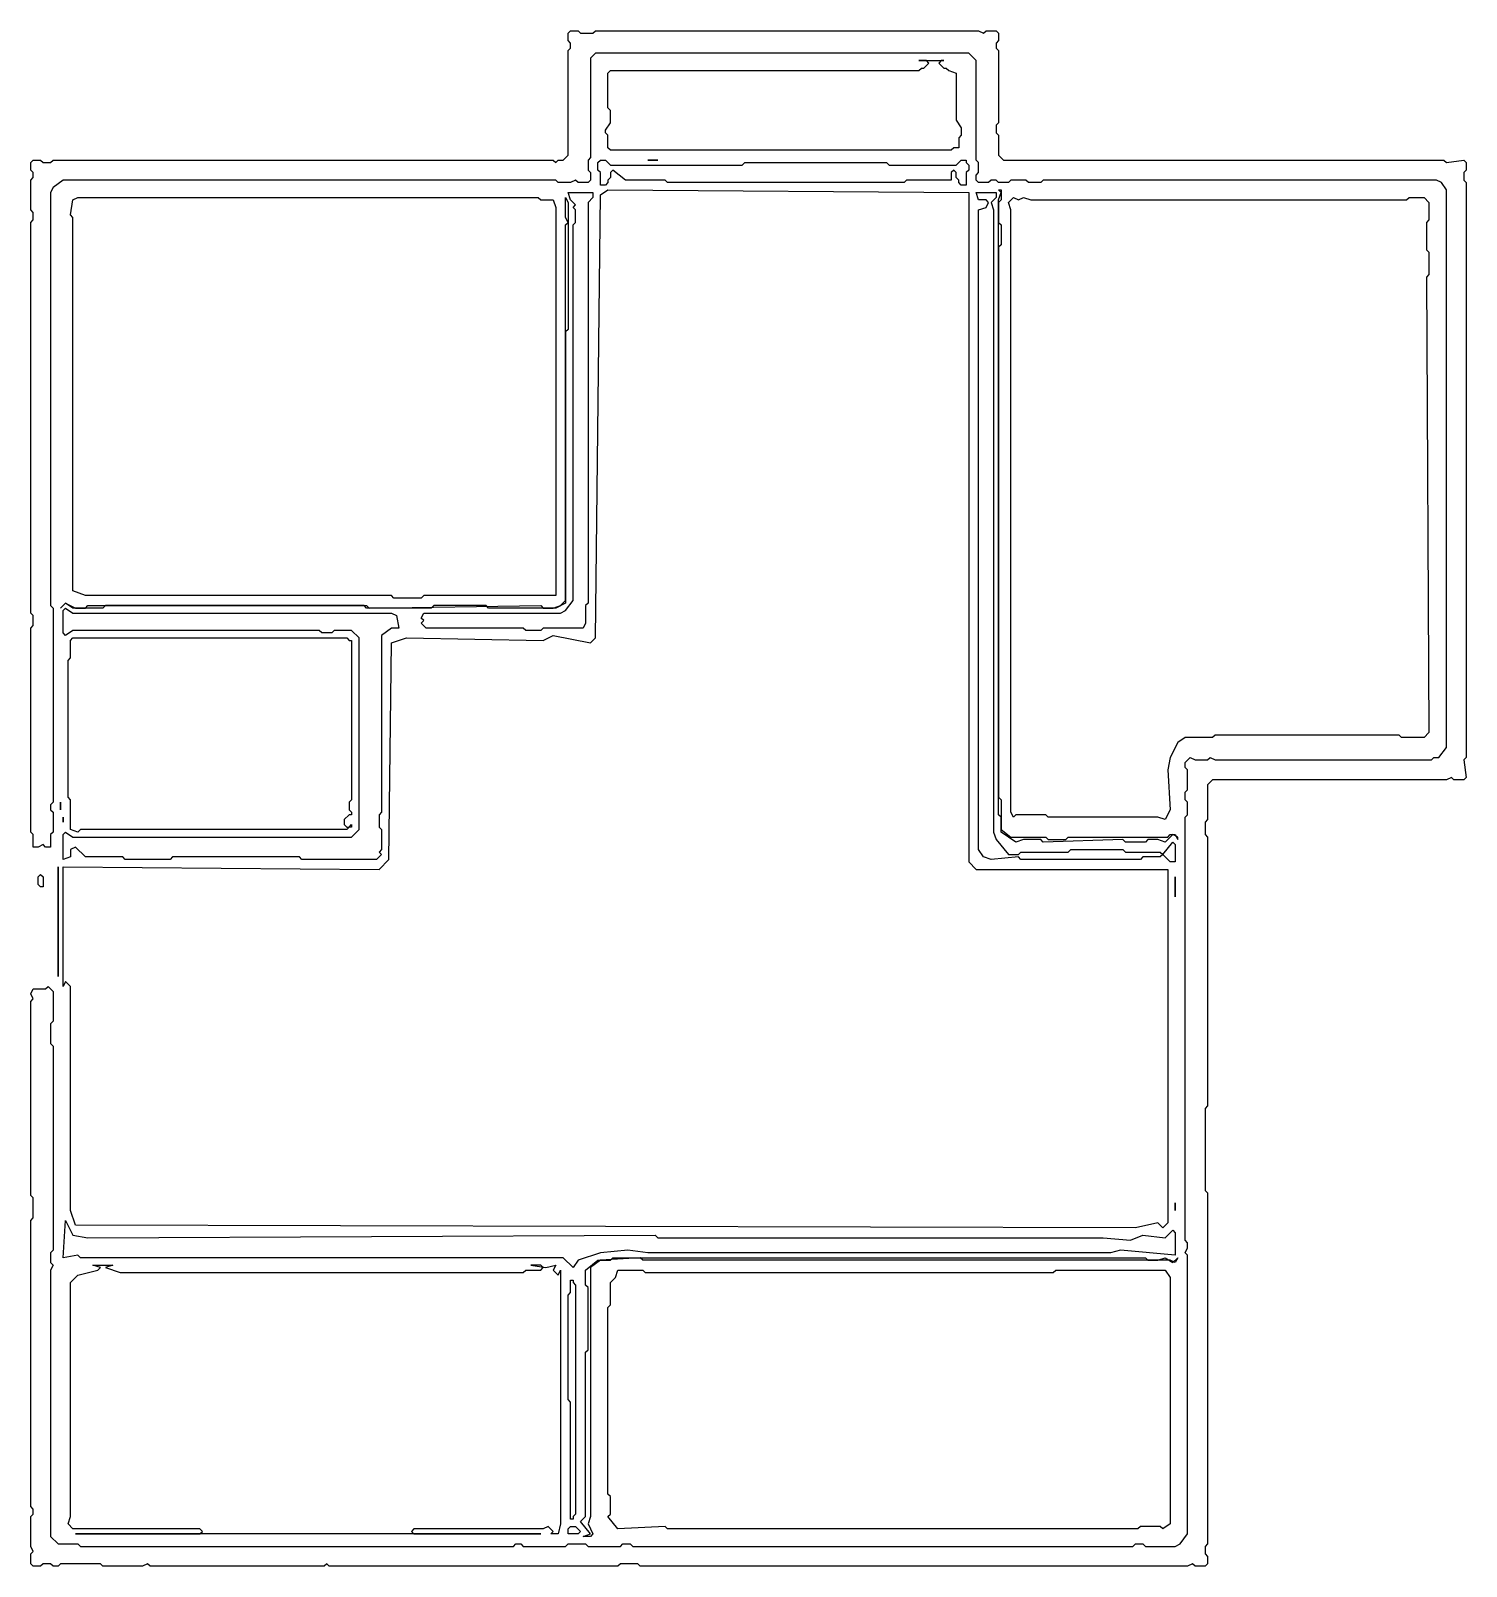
# Model space of a CAD drawing. Header units: metres. Extents: x 225 to 802, y 205 to 822.
import ezdxf

# ---------------------------------------------------------------- set-up
doc = ezdxf.new("R2010")
doc.units = ezdxf.units.M
for name, color, linetype in [('Balcony', 7, 'Continuous'), ('Bathroom', 5, 'Continuous'), ('Common_room', 2, 'Continuous'), ('Inner_walls', 9, 'Continuous'), ('Kitchen', 3, 'Continuous'), ('Living_room', 10, 'Continuous'), ('Main_gate', 1, 'Continuous'), ('Master_room', 6, 'Continuous')]:
    doc.layers.add(name, color=color, linetype=linetype)

msp = doc.modelspace()

# ---------------------------------------------------------------- linework, layer by layer
at = {"layer": 'Balcony'}
msp.add_lwpolyline([(457, 775), (457, 780), (456, 781), (456, 782), (458, 785), (458, 790), (457, 791), (457, 805), (458, 806), (582, 806), (583, 807), (584, 807), (586, 809), (585, 810), (582, 810), (592, 810), (591, 810), (590, 809), (592, 807), (593, 807), (594, 806), (597, 805), (597, 786), (599, 783), (599, 780), (598, 779), (598, 775), (596, 775), (595, 774), (458, 774)], close=True, dxfattribs=at)
at = {"layer": 'Bathroom'}
for points in [[(241, 501), (241, 513), (240, 514), (240, 569), (241, 570), (241, 577), (242, 578), (352, 578), (353, 577), (354, 577), (354, 513), (353, 512), (353, 509), (354, 508), (354, 507), (353, 507), (351, 505), (351, 503), (352, 502), (353, 502), (354, 503), (354, 502), (353, 502), (352, 501), (245, 501), (244, 500)], [(237, 509), (237, 512)], [(238, 504), (238, 506)], [(355, 505)]]:
    msp.add_lwpolyline(points, close=True, dxfattribs=at)
at = {"layer": 'Common_room'}
for points in [[(620, 506), (619, 508), (619, 750), (618, 753), (620, 755), (622, 754), (624, 755), (627, 754), (778, 754), (779, 755), (785, 755), (787, 753), (787, 746), (786, 745), (786, 734), (787, 733), (787, 724), (786, 723), (787, 540), (785, 538), (776, 538), (775, 539), (701, 539), (700, 538), (689, 538), (686, 536), (683, 530), (682, 525), (683, 509), (681, 505), (678, 506), (634, 506), (633, 507), (621, 507)], [(457, 225), (458, 226), (458, 233), (457, 234), (457, 309), (458, 310), (458, 319), (460, 321), (461, 324), (471, 324), (472, 323), (636, 323), (637, 324), (681, 324), (683, 321), (683, 222), (680, 220), (679, 221), (671, 221), (670, 220), (481, 220), (480, 221), (461, 220)]]:
    msp.add_lwpolyline(points, close=True, dxfattribs=at)
at = {"layer": 'Inner_walls'}
for points in [[(453, 766), (453, 769), (454, 770), (456, 770), (458, 768), (511, 768), (512, 769), (569, 769), (570, 768), (597, 768), (599, 770), (601, 770), (601, 769), (602, 768), (602, 766), (601, 765), (601, 760), (599, 760), (598, 761), (598, 762), (597, 763), (597, 765), (596, 766), (595, 765), (595, 762), (577, 762), (576, 761), (481, 761), (480, 762), (464, 762), (459, 766), (458, 765), (458, 763), (457, 762), (457, 761), (456, 760), (454, 760), (454, 765)], [(384, 582), (382, 584), (383, 585), (382, 586), (383, 588), (438, 588), (440, 589), (443, 593), (443, 744), (444, 745), (444, 750), (443, 751), (444, 752), (442, 754), (441, 757), (451, 757), (451, 755), (449, 753), (449, 592), (448, 591), (448, 584), (447, 582), (431, 582), (430, 581), (424, 581), (423, 582)], [(685, 488), (683, 488), (680, 491), (679, 490), (672, 490), (671, 489), (623, 489), (622, 490), (611, 489), (608, 490), (606, 493), (606, 750), (609, 751), (610, 753), (609, 754), (606, 754), (605, 757), (613, 757), (613, 755), (611, 753), (612, 750), (612, 500), (613, 497), (618, 491), (622, 491), (623, 492), (642, 492), (643, 493), (664, 493), (665, 492), (679, 492), (680, 491), (684, 496), (685, 495)], [(238, 489), (238, 499), (239, 500), (242, 498), (354, 498), (357, 501), (357, 578), (354, 581), (347, 581), (346, 580), (342, 580), (341, 581), (242, 581), (239, 579), (238, 580), (238, 589), (239, 590), (242, 588), (370, 588), (372, 587), (373, 582), (370, 582), (366, 579), (366, 508), (365, 507), (365, 502), (366, 501), (366, 493), (365, 492), (366, 491), (364, 489), (334, 489), (333, 490), (282, 490), (281, 489), (263, 489), (262, 490), (247, 490), (243, 494), (241, 493), (241, 490)], [(238, 329), (239, 344), (242, 338), (248, 337), (476, 338), (477, 337), (656, 337), (667, 336), (672, 338), (681, 337), (684, 340), (685, 339), (685, 330), (663, 332), (659, 331), (473, 331), (465, 332), (454, 331), (445, 328), (443, 325), (439, 329), (245, 329), (244, 330)], [(442, 224), (442, 271), (441, 272), (441, 314), (442, 315), (442, 320), (443, 320), (443, 319), (444, 318), (444, 226), (443, 225), (443, 224)], [(441, 218), (441, 220), (442, 221), (444, 221), (446, 219), (445, 218)]]:
    msp.add_lwpolyline(points, close=True, dxfattribs=at)
at = {"layer": 'Kitchen'}
for points in [[(236, 442), (236, 486)], [(240, 222), (241, 225), (241, 319), (244, 322), (252, 324), (253, 325), (250, 326), (258, 326), (255, 325), (261, 323), (423, 323), (424, 324), (430, 324), (431, 325), (430, 326), (426, 326), (432, 325), (436, 326), (435, 324), (437, 322), (438, 324), (438, 222), (437, 218), (434, 218), (435, 219), (433, 221), (431, 220), (379, 220), (378, 219), (379, 218), (430, 218), (243, 218), (293, 218), (294, 219), (293, 220), (242, 220)]]:
    msp.add_lwpolyline(points, close=True, dxfattribs=at)
at = {"layer": 'Living_room'}
for points in [[(473, 770), (477, 770)], [(237, 590), (239, 592), (243, 590), (247, 590), (248, 591), (360, 591), (361, 590), (430, 591), (431, 590), (435, 590), (438, 591), (440, 593), (440, 744), (441, 745), (440, 747), (440, 755), (441, 753), (441, 702), (440, 701), (440, 592), (436, 590), (409, 590), (408, 591), (387, 591), (386, 590), (360, 590), (359, 591), (255, 591), (254, 590), (242, 590), (239, 592)], [(243, 342), (241, 348), (241, 438), (239, 440), (238, 438), (238, 486), (365, 485), (369, 489), (370, 576), (376, 578), (431, 577), (435, 579), (450, 576), (452, 578), (454, 756), (457, 758), (602, 757), (602, 488), (605, 485), (682, 485), (682, 343), (680, 341), (678, 343), (669, 341)], [(440, 757)], [(686, 497), (686, 498), (684, 499), (681, 496), (678, 497), (674, 497), (673, 496), (665, 496), (664, 497), (632, 496), (631, 497), (624, 497), (621, 496), (615, 500), (615, 506), (614, 507), (614, 754), (615, 757), (614, 758), (615, 758), (615, 754), (614, 753), (614, 745), (615, 744), (615, 736), (614, 735), (614, 514), (615, 513), (615, 501), (619, 498), (633, 498), (634, 497), (641, 497), (642, 498), (682, 498), (683, 499), (685, 499)], [(237, 488)], [(685, 474), (685, 482)], [(686, 486)], [(685, 348), (685, 351)], [(686, 345)], [(686, 341)], [(447, 217), (450, 218), (446, 223), (448, 225), (448, 291), (449, 292), (449, 317), (448, 318), (448, 324), (453, 328), (458, 328), (459, 329), (673, 329), (674, 328), (678, 328), (681, 329), (684, 327), (686, 329), (685, 327), (683, 328), (471, 328), (470, 329), (454, 328), (450, 325), (450, 225), (449, 222), (451, 218), (450, 217)]]:
    msp.add_lwpolyline(points, close=True, dxfattribs=at)
at = {"layer": 'Main_gate'}
msp.add_lwpolyline([(230, 478), (229, 478), (228, 479), (228, 482), (229, 483), (230, 482)], close=True, dxfattribs=at)
at = {"layer": 'Master_room'}
msp.add_lwpolyline([(436, 595), (383, 595), (382, 594), (371, 594), (370, 595), (247, 595), (242, 597), (242, 747), (241, 748), (242, 754), (244, 755), (429, 755), (430, 754), (435, 754), (436, 751)], close=True, dxfattribs=at)
at = {"layer": 'Walls'}
msp.add_lwpolyline([(225, 206), (225, 210), (226, 211), (225, 213), (225, 225), (226, 226), (226, 228), (225, 229), (225, 344), (226, 345), (226, 353), (225, 354), (225, 432), (226, 433), (225, 435), (226, 437), (231, 437), (232, 438), (234, 436), (234, 424), (233, 423), (233, 415), (234, 414), (234, 332), (233, 331), (233, 327), (234, 326), (233, 324), (233, 217), (236, 214), (244, 214), (245, 213), (419, 213), (420, 214), (422, 214), (423, 213), (440, 213), (441, 214), (448, 214), (449, 213), (462, 213), (463, 214), (466, 214), (467, 213), (668, 213), (669, 214), (672, 214), (673, 213), (685, 213), (687, 214), (690, 218), (690, 330), (689, 331), (690, 333), (690, 335), (689, 336), (689, 506), (690, 507), (690, 512), (689, 513), (689, 516), (690, 517), (690, 525), (689, 526), (689, 528), (691, 530), (693, 529), (698, 529), (699, 530), (701, 529), (788, 529), (789, 530), (791, 530), (794, 534), (794, 758), (792, 761), (790, 762), (632, 762), (631, 761), (626, 761), (625, 762), (619, 762), (618, 761), (614, 761), (613, 762), (611, 762), (610, 761), (606, 761), (605, 762), (605, 764), (606, 765), (606, 769), (605, 770), (605, 810), (602, 813), (452, 813), (450, 811), (450, 771), (449, 770), (449, 766), (450, 765), (450, 762), (449, 761), (445, 761), (444, 762), (442, 761), (437, 761), (436, 762), (238, 762), (234, 759), (233, 757), (233, 591), (234, 590), (234, 512), (233, 511), (233, 509), (234, 508), (234, 500), (233, 499), (233, 494), (231, 494), (230, 495), (228, 494), (226, 494), (226, 499), (225, 500), (225, 582), (226, 583), (226, 587), (225, 588), (225, 745), (226, 746), (226, 749), (225, 750), (225, 762), (226, 763), (226, 765), (225, 766), (225, 769), (226, 770), (229, 770), (230, 769), (233, 769), (234, 770), (435, 770), (436, 769), (437, 770), (439, 770), (441, 772), (441, 814), (442, 815), (442, 817), (441, 818), (441, 821), (442, 822), (445, 822), (446, 821), (451, 821), (452, 822), (606, 822), (608, 821), (609, 822), (613, 822), (614, 821), (614, 818), (613, 817), (613, 815), (614, 814), (614, 785), (613, 784), (613, 781), (614, 780), (614, 772), (616, 770), (793, 770), (794, 769), (801, 770), (802, 769), (802, 766), (801, 765), (801, 762), (802, 761), (802, 530), (801, 529), (802, 522), (801, 521), (797, 521), (796, 522), (794, 521), (700, 521), (698, 519), (698, 505), (697, 504), (697, 499), (698, 498), (698, 390), (697, 389), (697, 356), (698, 355), (698, 214), (697, 213), (697, 210), (698, 209), (698, 206), (697, 205), (693, 205), (692, 206), (690, 205), (470, 205), (469, 206), (462, 206), (461, 205), (345, 205), (344, 206), (343, 205), (273, 205), (272, 206), (270, 205), (254, 205), (253, 206), (237, 206), (236, 205), (234, 205), (233, 206), (230, 206), (229, 205), (226, 205)], close=True, dxfattribs=at)

doc.saveas('drawing.dxf')
